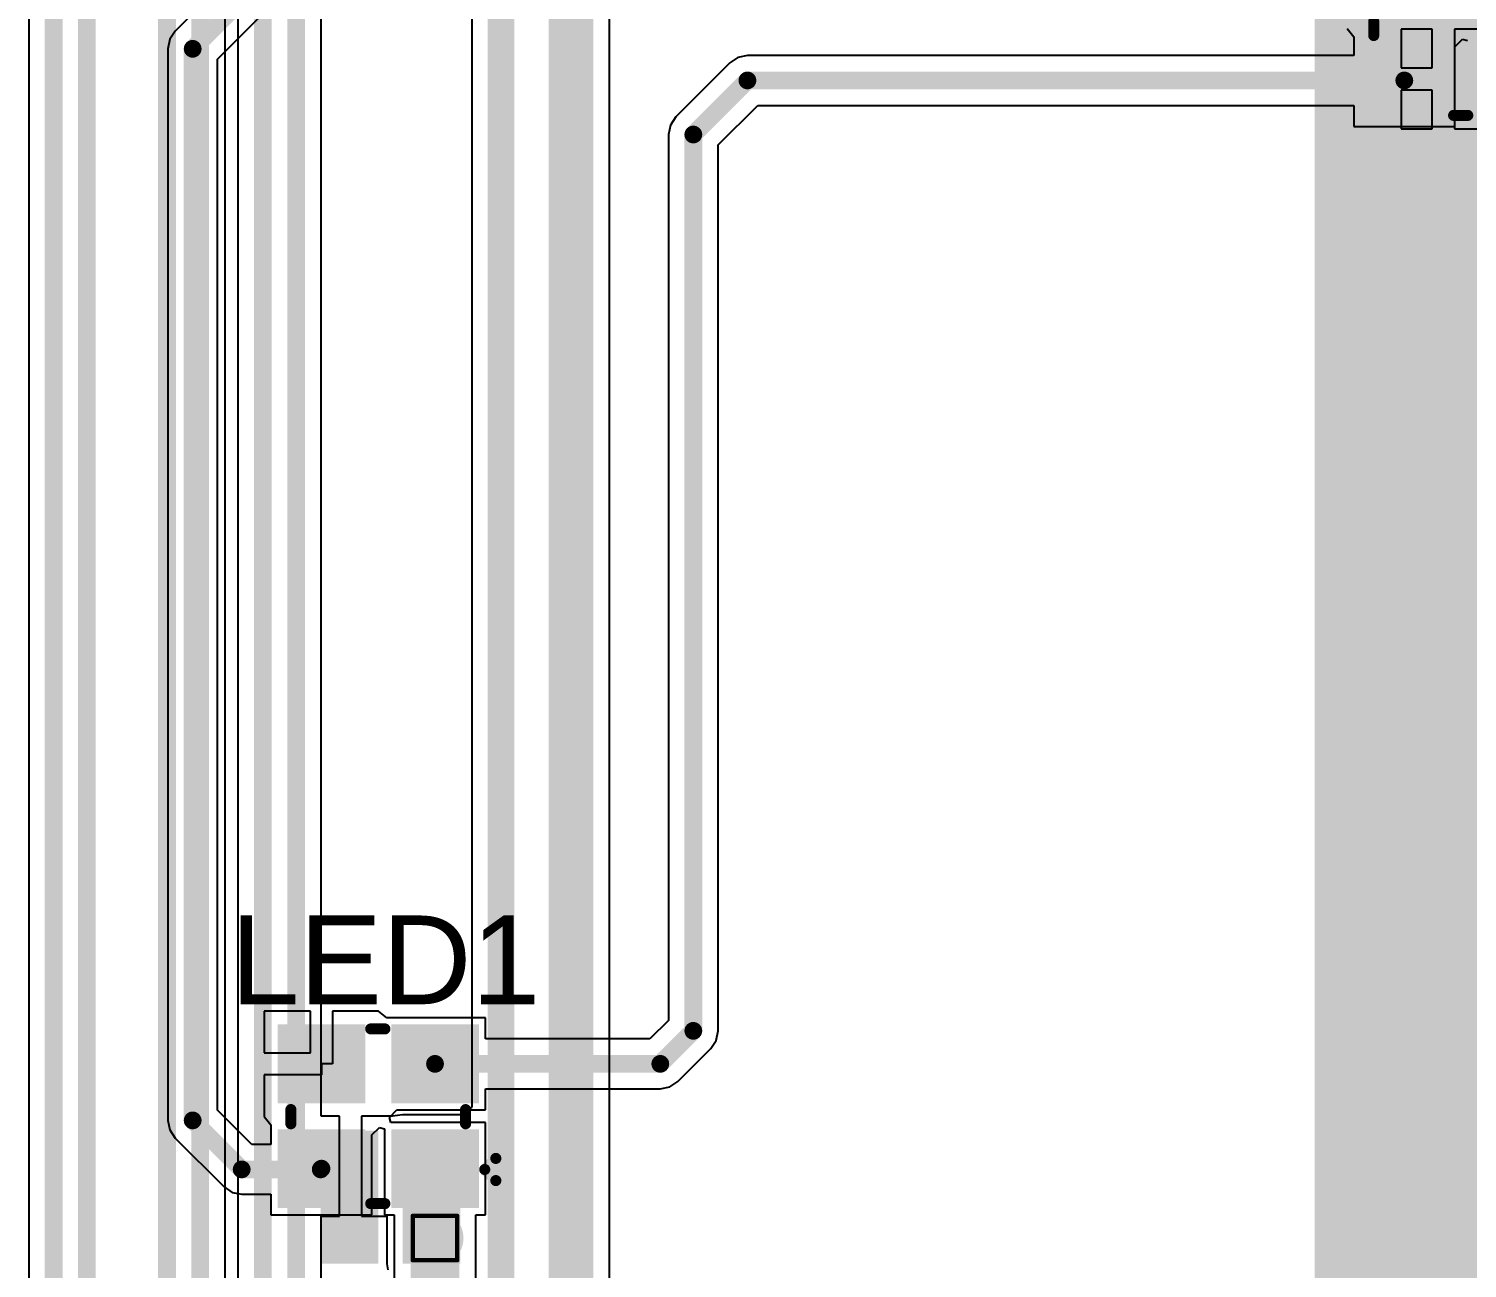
# Model space of a CAD drawing. Header units: millimetres. Extents: x -0.3 to 10.3, y -0.3 to 3.7.
# Drawn here: x 0.471 to 1.119, y 1.07 to 1.629 of the extents above; entities that cross this region are included whole.
import ezdxf

# ---------------------------------------------------------------- set-up
doc = ezdxf.new("R2010")
doc.units = ezdxf.units.MM
doc.header["$MEASUREMENT"] = 0
for name, color, linetype in [('BottomLayer', 5, 'Continuous'), ('BottomPaste', 16, 'Continuous'), ('BottomSolder', 6, 'Continuous'), ('DrillDrawing', 1, 'Continuous'), ('TopLayer', 1, 'Continuous'), ('TopOverlay', 2, 'Continuous'), ('TopPaste', 8, 'Continuous'), ('TopSolder', 216, 'Continuous'), ('ViaHoleLayer', 16, 'Continuous')]:
    doc.layers.add(name, color=color, linetype=linetype)
doc.styles.add('Arial', font='', dxfattribs={"height": 0.2})
doc.styles.get('Arial').set_extended_font_data('Arial')

# ---------------------------------------------------------------- blocks, each defined once
blk = doc.blocks.new('SK6812_EC20_5')
at = {"layer": 'TopLayer'}
for points in [[(-0.04134, 0.0374), (-0.00984, 0.0374), (-0.00984, 0.00984), (-0.04134, 0.00984)], [(0.00984, 0.0374), (0.04134, 0.0374), (0.04134, 0.00984), (0.00984, 0.00984)], [(-0.04134, -0.00984), (-0.00984, -0.00984), (-0.00984, -0.0374), (-0.04134, -0.0374)], [(0.00984, -0.00984), (0.04134, -0.00984), (0.04134, -0.0374), (0.00984, -0.0374)]]:
    blk.add_hatch(color=1, dxfattribs=at).paths.add_polyline_path(points)
at = {"layer": 'TopPaste'}
for points in [[(-0.04134, 0.0374), (-0.00984, 0.0374), (-0.00984, 0.00984), (-0.04134, 0.00984)], [(0.00984, 0.0374), (0.04134, 0.0374), (0.04134, 0.00984), (0.00984, 0.00984)], [(-0.04134, -0.00984), (-0.00984, -0.00984), (-0.00984, -0.0374), (-0.04134, -0.0374)], [(0.00984, -0.00984), (0.04134, -0.00984), (0.04134, -0.0374), (0.00984, -0.0374)]]:
    blk.add_hatch(color=8, dxfattribs=at).paths.add_polyline_path(points)
at = {"layer": 'TopSolder'}
for points in [[(-0.04534, 0.0414), (-0.00584, 0.0414), (-0.00584, 0.00584), (-0.04534, 0.00584)], [(0.00584, 0.0414), (0.04534, 0.0414), (0.04534, 0.00584), (0.00584, 0.00584)], [(-0.04534, -0.00584), (-0.00584, -0.00584), (-0.00584, -0.0414), (-0.04534, -0.0414)], [(0.00584, -0.00584), (0.04534, -0.00584), (0.04534, -0.0414), (0.00584, -0.0414)]]:
    blk.add_hatch(color=216, dxfattribs=at).paths.add_polyline_path(points)
at = {"layer": 'TopOverlay', "const_width": 0.005}
for points in [[(-0.00337, 0.03937), (0.003, 0.03937)], [(-0.03937, -0.00337), (-0.03937, 0.003)], [(0.03937, -0.00337), (0.03937, 0.003)], [(0.048, -0.024), (0.053, -0.019)], [(0.053, -0.029), (0.053, -0.019)], [(0.048, -0.024), (0.053, -0.029)], [(-0.00337, -0.03937), (0.003, -0.03937)]]:
    blk.add_lwpolyline(points, dxfattribs=at)
at = {"layer": 'TopOverlay', "const_width": 0.0025}
for points in [[(-0.00462, 0.03937, 1), (-0.00212, 0.03937, 1)], [(0.00175, 0.03937, 1), (0.00425, 0.03937, 1)], [(-0.04062, 0.003, 1), (-0.03812, 0.003, 1)], [(0.03812, 0.003, 1), (0.04062, 0.003, 1)], [(-0.04062, -0.00337, 1), (-0.03812, -0.00337, 1)], [(0.03812, -0.00337, 1), (0.04062, -0.00337, 1)], [(0.05175, -0.019, 1), (0.05425, -0.019, 1)], [(0.05175, -0.019, 1), (0.05425, -0.019, 1)], [(0.04675, -0.024, 1), (0.04925, -0.024, 1)], [(0.04675, -0.024, 1), (0.04925, -0.024, 1)], [(0.05175, -0.029, 1), (0.05425, -0.029, 1)], [(0.05175, -0.029, 1), (0.05425, -0.029, 1)], [(-0.00462, -0.03937, 1), (-0.00212, -0.03937, 1)], [(0.00175, -0.03937, 1), (0.00425, -0.03937, 1)]]:
    blk.add_lwpolyline(points, format="xyb", close=True, dxfattribs=at)
blk = doc.blocks.new('C___0402_B_9')
at = {"layer": 'BottomLayer'}
for points in [[(-0.0095, 0.0125), (-0.0095, -0.0125), (-0.0275, -0.0125), (-0.0275, 0.0125)], [(0.0275, 0.0125), (0.0275, -0.0125), (0.0095, -0.0125), (0.0095, 0.0125)]]:
    blk.add_hatch(color=5, dxfattribs=at).paths.add_polyline_path(points)
at = {"layer": 'BottomPaste'}
for points in [[(-0.0095, 0.0125), (-0.0095, -0.0125), (-0.0275, -0.0125), (-0.0275, 0.0125)], [(0.0275, 0.0125), (0.0275, -0.0125), (0.0095, -0.0125), (0.0095, 0.0125)]]:
    blk.add_hatch(color=16, dxfattribs=at).paths.add_polyline_path(points)
at = {"layer": 'BottomSolder'}
for points in [[(-0.00714, 0.01486), (-0.00714, -0.01486), (-0.02986, -0.01486), (-0.02986, 0.01486)], [(0.02986, 0.01486), (0.02986, -0.01486), (0.00714, -0.01486), (0.00714, 0.01486)]]:
    blk.add_hatch(color=6, dxfattribs=at).paths.add_polyline_path(points)
blk = doc.blocks.new('SK6812_EC20_24')
at = {"layer": 'TopLayer'}
for points in [[(-0.04134, 0.0374), (-0.00984, 0.0374), (-0.00984, 0.00984), (-0.04134, 0.00984)], [(0.00984, 0.0374), (0.04134, 0.0374), (0.04134, 0.00984), (0.00984, 0.00984)], [(-0.04134, -0.00984), (-0.00984, -0.00984), (-0.00984, -0.0374), (-0.04134, -0.0374)], [(0.00984, -0.00984), (0.04134, -0.00984), (0.04134, -0.0374), (0.00984, -0.0374)]]:
    blk.add_hatch(color=1, dxfattribs=at).paths.add_polyline_path(points)
at = {"layer": 'TopPaste'}
for points in [[(-0.04134, 0.0374), (-0.00984, 0.0374), (-0.00984, 0.00984), (-0.04134, 0.00984)], [(0.00984, 0.0374), (0.04134, 0.0374), (0.04134, 0.00984), (0.00984, 0.00984)], [(-0.04134, -0.00984), (-0.00984, -0.00984), (-0.00984, -0.0374), (-0.04134, -0.0374)], [(0.00984, -0.00984), (0.04134, -0.00984), (0.04134, -0.0374), (0.00984, -0.0374)]]:
    blk.add_hatch(color=8, dxfattribs=at).paths.add_polyline_path(points)
at = {"layer": 'TopSolder'}
for points in [[(-0.04534, 0.0414), (-0.00584, 0.0414), (-0.00584, 0.00584), (-0.04534, 0.00584)], [(0.00584, 0.0414), (0.04534, 0.0414), (0.04534, 0.00584), (0.00584, 0.00584)], [(-0.04534, -0.00584), (-0.00584, -0.00584), (-0.00584, -0.0414), (-0.04534, -0.0414)], [(0.00584, -0.00584), (0.04534, -0.00584), (0.04534, -0.0414), (0.00584, -0.0414)]]:
    blk.add_hatch(color=216, dxfattribs=at).paths.add_polyline_path(points)
at = {"layer": 'TopOverlay', "const_width": 0.005}
for points in [[(-0.00337, 0.03937), (0.003, 0.03937)], [(-0.03937, -0.00337), (-0.03937, 0.003)], [(0.03937, -0.00337), (0.03937, 0.003)], [(0.048, -0.024), (0.053, -0.019)], [(0.053, -0.029), (0.053, -0.019)], [(0.048, -0.024), (0.053, -0.029)], [(-0.00337, -0.03937), (0.003, -0.03937)]]:
    blk.add_lwpolyline(points, dxfattribs=at)
at = {"layer": 'TopOverlay', "const_width": 0.0025}
for points in [[(-0.00462, 0.03937, 1), (-0.00212, 0.03937, 1)], [(0.00175, 0.03937, 1), (0.00425, 0.03937, 1)], [(-0.04062, 0.003, 1), (-0.03812, 0.003, 1)], [(0.03812, 0.003, 1), (0.04062, 0.003, 1)], [(-0.04062, -0.00337, 1), (-0.03812, -0.00337, 1)], [(0.03812, -0.00337, 1), (0.04062, -0.00337, 1)], [(0.05175, -0.019, 1), (0.05425, -0.019, 1)], [(0.05175, -0.019, 1), (0.05425, -0.019, 1)], [(0.04675, -0.024, 1), (0.04925, -0.024, 1)], [(0.04675, -0.024, 1), (0.04925, -0.024, 1)], [(0.05175, -0.029, 1), (0.05425, -0.029, 1)], [(0.05175, -0.029, 1), (0.05425, -0.029, 1)], [(-0.00462, -0.03937, 1), (-0.00212, -0.03937, 1)], [(0.00175, -0.03937, 1), (0.00425, -0.03937, 1)]]:
    blk.add_lwpolyline(points, format="xyb", close=True, dxfattribs=at)
blk = doc.blocks.new('C___0402_B_51')
at = {"layer": 'BottomLayer'}
for points in [[(-0.0095, 0.0125), (-0.0095, -0.0125), (-0.0275, -0.0125), (-0.0275, 0.0125)], [(0.0275, 0.0125), (0.0275, -0.0125), (0.0095, -0.0125), (0.0095, 0.0125)]]:
    blk.add_hatch(color=5, dxfattribs=at).paths.add_polyline_path(points)
at = {"layer": 'BottomPaste'}
for points in [[(-0.0095, 0.0125), (-0.0095, -0.0125), (-0.0275, -0.0125), (-0.0275, 0.0125)], [(0.0275, 0.0125), (0.0275, -0.0125), (0.0095, -0.0125), (0.0095, 0.0125)]]:
    blk.add_hatch(color=16, dxfattribs=at).paths.add_polyline_path(points)
at = {"layer": 'BottomSolder'}
for points in [[(-0.00714, 0.01486), (-0.00714, -0.01486), (-0.02986, -0.01486), (-0.02986, 0.01486)], [(0.02986, 0.01486), (0.02986, -0.01486), (0.00714, -0.01486), (0.00714, 0.01486)]]:
    blk.add_hatch(color=6, dxfattribs=at).paths.add_polyline_path(points)

msp = doc.modelspace()

# ---------------------------------------------------------------- hatches: boundary and pattern name
at = {"layer": 'BottomLayer'}
for points in [[(1.12612, 1.67137), (1.05062, 1.67137), (1.05062, 0.61637), (1.12612, 0.61637)], [(0.60262, 1.07237), (0.62862, 1.07237), (0.62862, 1.13237), (0.60262, 1.13237)], [(0.63962, 1.07237), (0.66562, 1.07237), (0.66562, 1.13237), (0.63962, 1.13237)]]:
    msp.add_hatch(color=5, dxfattribs=at).paths.add_polyline_path(points)
h = msp.add_hatch(color=5, dxfattribs=at)
edge = h.paths.add_edge_path()
edge.add_arc((0.65421, 1.08396), 0.00886, 0, 360)
at = {"layer": 'BottomSolder'}
h = msp.add_hatch(color=6, dxfattribs=at)
edge = h.paths.add_edge_path()
edge.add_arc((0.65421, 1.08396), 0.01286, 0, 360)
at = {"layer": 'TopLayer'}
h = msp.add_hatch(color=1, dxfattribs=at)
edge = h.paths.add_edge_path()
edge.add_arc((0.65421, 1.08396), 0.00886, 0, 360)
at = {"layer": 'TopSolder'}
h = msp.add_hatch(color=216, dxfattribs=at)
edge = h.paths.add_edge_path()
edge.add_arc((0.65421, 1.08396), 0.01286, 0, 360)
at = {"layer": 'ViaHoleLayer'}
h = msp.add_hatch(color=16, dxfattribs=at)
edge = h.paths.add_edge_path()
edge.add_arc((0.65421, 1.08396), 0.00591, 0, 360)

# ---------------------------------------------------------------- linework, layer by layer
at = {"layer": 'BottomLayer'}
for p, q in [((0.47113, 1.86935), (0.47113, -0.26)), ((0.55964, -0.02477), (0.55964, 1.82378)), ((0.5654, 1.75162), (0.5654, -0.02694)), ((0.67075, 1.74721), (0.67075, 1.1432)), ((0.73283, 0.03289), (0.73283, 1.7375)), ((0.60283, 1.13887), (0.60283, 1.7086)), ((1.10362, 1.62887), (1.08962, 1.62887)), ((1.08962, 1.62887), (1.08962, 1.61137)), ((1.10362, 1.61137), (1.10362, 1.62887)), ((1.12586, 1.62887), (1.11362, 1.62887)), ((1.11362, 1.62887), (1.11362, 1.60637)), ((1.08962, 1.61137), (1.10362, 1.61137)), ((1.10362, 1.60137), (1.08962, 1.60137)), ((1.08962, 1.60137), (1.08962, 1.58387)), ((1.10362, 1.58387), (1.10362, 1.60137)), ((1.11362, 1.60637), (1.11362, 1.58387)), ((1.08962, 1.58387), (1.10362, 1.58387)), ((1.11362, 1.58387), (1.12498, 1.58387)), ((0.67049, 1.14274), (0.66575, 1.13948)), ((0.67075, 1.1432), (0.67049, 1.14274)), ((0.61112, 1.13887), (0.60283, 1.13887)), ((0.61112, 1.11637), (0.61112, 1.13887)), ((0.63512, 1.13887), (0.62112, 1.13887)), ((0.62112, 1.13887), (0.62112, 1.11637)), ((0.63962, 1.13951), (0.63512, 1.13887)), ((0.63512, 1.13887), (0.63512, 1.13887)), ((0.63985, 1.13951), (0.63962, 1.13951)), ((0.66562, 1.13951), (0.63985, 1.13951)), ((0.66575, 1.13948), (0.66562, 1.13951)), ((0.61112, 1.09387), (0.61112, 1.11637)), ((0.62112, 1.11637), (0.62112, 1.09387)), ((0.60283, -0.04538), (0.60283, 1.09387)), ((0.60283, 1.09387), (0.61112, 1.09387)), ((0.62112, 1.09387), (0.63248, 1.09387)), ((0.63248, 1.09387), (0.63248, 1.07237)), ((0.63248, 1.07237), (0.63302, 1.06964))]:
    msp.add_line(p, q, dxfattribs=at)
for points, const_width in [([(0.48235, -0.28565), (0.48235, 1.86935)], 0.008), ([(0.53343, -0.03236), (0.53343, 1.84364)], 0.008), ([(0.49735, -0.27336), (0.49735, 1.84335)], 0.008), ([(0.54843, -0.03857), (0.54843, 1.82843)], 0.008), ([(0.57662, -0.03538), (0.57662, 1.75162)], 0.008), ([(0.684, 0.0631), (0.684, 1.74721)], 0.012), ([(0.7155, 0.03289), (0.7155, 1.7375)], 0.02), ([(0.59162, -0.04538), (0.59162, 1.71325)], 0.008)]:
    msp.add_lwpolyline(points, dxfattribs=dict(at, const_width=const_width))
at = {"layer": 'DrillDrawing', "const_width": 0.002}
for points in [[(0.64421, 1.09396), (0.66421, 1.09396)], [(0.64421, 1.07396), (0.64421, 1.09396)], [(0.66421, 1.07396), (0.66421, 1.09396)], [(0.64421, 1.07396), (0.66421, 1.07396)]]:
    msp.add_lwpolyline(points, dxfattribs=at)
at = {"layer": 'DrillDrawing', "const_width": 0.001}
for points in [[(0.64371, 1.09396, 1), (0.64471, 1.09396, 1)], [(0.64371, 1.09396, 1), (0.64471, 1.09396, 1)], [(0.66371, 1.09396, 1), (0.66471, 1.09396, 1)], [(0.66371, 1.09396, 1), (0.66471, 1.09396, 1)], [(0.64371, 1.07396, 1), (0.64471, 1.07396, 1)], [(0.64371, 1.07396, 1), (0.64471, 1.07396, 1)], [(0.66371, 1.07396, 1), (0.66471, 1.07396, 1)], [(0.66371, 1.07396, 1), (0.66471, 1.07396, 1)]]:
    msp.add_lwpolyline(points, format="xyb", close=True, dxfattribs=at)
at = {"layer": 'TopLayer'}
for p, q in [((0.56507, 1.65593), (0.53707, 1.62793)), ((0.55622, 1.61535), (0.57765, 1.63678)), ((0.53707, 1.62793), (0.53464, 1.62429)), ((1.06528, 1.62921), (1.06828, 1.62546)), ((0.53464, 1.62429), (0.53378, 1.62)), ((1.06828, 1.62546), (1.06828, 1.62421)), ((1.06828, 1.62421), (1.06828, 1.61697)), ((1.11377, 1.62096), (1.11721, 1.6243)), ((1.11377, 1.58497), (1.11377, 1.62096)), ((1.11721, 1.6243), (1.11944, 1.62373)), ((0.53378, 1.62), (0.53378, 1.62)), ((0.53378, 1.62), (0.53378, 1.137)), ((0.55622, 1.14165), (0.55622, 1.61535)), ((0.7907, 1.61611), (0.78706, 1.61368)), ((0.795, 1.61697), (0.7907, 1.61611)), ((1.06828, 1.61697), (0.795, 1.61697)), ((0.795, 1.61697), (0.795, 1.61697)), ((0.78706, 1.61368), (0.76269, 1.5893)), ((0.76269, 1.5893), (0.76026, 1.58566)), ((0.78183, 1.57673), (0.79964, 1.59453)), ((0.79964, 1.59453), (1.06828, 1.59453)), ((1.06828, 1.59453), (1.06828, 1.58497)), ((0.76026, 1.58566), (0.7594, 1.58137)), ((1.06828, 1.58497), (1.11377, 1.58497)), ((0.7594, 1.58137), (0.7594, 1.58137)), ((0.7594, 1.58137), (0.7594, 1.18202)), ((0.78183, 1.17737), (0.78183, 1.57673)), ((0.59803, 1.18627), (0.57728, 1.18627)), ((0.57728, 1.18627), (0.57728, 1.16749)), ((0.59803, 1.16749), (0.59803, 1.18627)), ((0.6277, 1.18627), (0.60803, 1.18627)), ((0.60803, 1.18627), (0.60803, 1.16249)), ((0.62877, 1.18627), (0.6277, 1.18627)), ((0.63253, 1.18327), (0.62877, 1.18627)), ((0.67696, 1.18327), (0.63253, 1.18327)), ((0.67696, 1.17371), (0.67696, 1.18327)), ((0.7594, 1.18202), (0.75109, 1.17371)), ((0.75109, 1.17371), (0.67696, 1.17371)), ((0.78098, 1.17308), (0.78183, 1.17737)), ((0.57728, 1.16749), (0.59803, 1.16749)), ((0.76367, 1.15456), (0.77855, 1.16944)), ((0.77855, 1.16944), (0.78098, 1.17308)), ((0.77855, 1.16944), (0.77855, 1.16944)), ((0.60803, 1.16249), (0.60303, 1.16249)), ((0.60303, 1.16249), (0.60303, 1.15749)), ((0.60303, 1.15749), (0.57728, 1.15749)), ((0.57728, 1.15749), (0.57728, 1.13871)), ((0.76003, 1.15213), (0.76367, 1.15456)), ((0.67696, 1.14171), (0.67696, 1.15128)), ((0.67696, 1.15128), (0.75574, 1.15128)), ((0.75574, 1.15128), (0.76003, 1.15213)), ((0.75574, 1.15128), (0.75574, 1.15128)), ((0.57173, 1.12613), (0.55622, 1.14165)), ((0.63369, 1.13828), (0.63703, 1.14171)), ((0.63703, 1.14171), (0.67696, 1.14171)), ((0.53378, 1.137), (0.53378, 1.137)), ((0.53378, 1.137), (0.53464, 1.13271)), ((0.57728, 1.13871), (0.58028, 1.13496)), ((0.58028, 1.13496), (0.58028, 1.13371)), ((0.63426, 1.13605), (0.63369, 1.13828)), ((0.63436, 1.13603), (0.63426, 1.13605)), ((0.63561, 1.13603), (0.63436, 1.13603)), ((0.67696, 1.13603), (0.63561, 1.13603)), ((0.67696, 1.09447), (0.67696, 1.13603)), ((0.53464, 1.13271), (0.53707, 1.12907)), ((0.53707, 1.12907), (0.55915, 1.10699)), ((0.58028, 1.13371), (0.58028, 1.12613)), ((0.62577, 1.13046), (0.62921, 1.1338)), ((0.62577, 1.09447), (0.62577, 1.13046)), ((0.62921, 1.1338), (0.63144, 1.13322)), ((0.63144, 1.13322), (0.63146, 1.13313)), ((0.63146, 1.13313), (0.63146, 1.13188)), ((0.63146, 1.13188), (0.63146, 1.09447)), ((0.58028, 1.12613), (0.57173, 1.12613)), ((0.55915, 1.10699), (0.55915, 1.10699)), ((0.55915, 1.10699), (0.56279, 1.10456)), ((0.56279, 1.10456), (0.56708, 1.1037)), ((0.56708, 1.1037), (0.56708, 1.1037)), ((0.56708, 1.1037), (0.58028, 1.1037)), ((0.58028, 1.1037), (0.58028, 1.09447)), ((0.58028, 1.09447), (0.62577, 1.09447)), ((0.63146, 1.09447), (0.63586, 1.09447)), ((0.63586, 1.09447), (0.63586, 1.08396)), ((0.67256, 1.08396), (0.67256, 1.09447)), ((0.67256, 1.09447), (0.67696, 1.09447)), ((0.63586, 1.08396), (0.63586, 0.77078)), ((0.67256, 0.77838), (0.67256, 1.08396))]:
    msp.add_line(p, q, dxfattribs=at)
for points, const_width in [([(0.545, 1.62), (0.573, 1.648)], 0.008), ([(0.545, 1.137), (0.545, 1.62)], 0.008), ([(0.77062, 1.58137), (0.795, 1.60575)], 0.008), ([(0.795, 1.60575), (1.09103, 1.60575)], 0.008), ([(0.77062, 1.17737), (0.77062, 1.58137)], 0.008), ([(0.75574, 1.16249), (0.77062, 1.17737)], 0.008), ([(0.65421, 1.16249), (0.75574, 1.16249)], 0.008), ([(0.545, 1.137), (0.56708, 1.11492)], 0.008), ([(0.65421, 1.08396), (0.65421, 1.11525)], 0.022), ([(0.56708, 1.11492), (0.6027, 1.11492)], 0.008), ([(0.6027, 1.11492), (0.60303, 1.11525)], 0.008), ([(0.65421, 0.77078), (0.65421, 1.08396)], 0.022)]:
    msp.add_lwpolyline(points, dxfattribs=dict(at, const_width=const_width))
for points, const_width in [([(0.543, 1.62, 1), (0.547, 1.62, 1)], 0.004), ([(0.543, 1.62, 1), (0.547, 1.62, 1)], 0.004), ([(0.793, 1.60575, 1), (0.797, 1.60575, 1)], 0.004), ([(0.793, 1.60575, 1), (0.797, 1.60575, 1)], 0.004), ([(1.08903, 1.60575, 1), (1.09303, 1.60575, 1)], 0.004), ([(0.76862, 1.58137, 1), (0.77262, 1.58137, 1)], 0.004), ([(0.76862, 1.58137, 1), (0.77262, 1.58137, 1)], 0.004), ([(0.76862, 1.17737, 1), (0.77262, 1.17737, 1)], 0.004), ([(0.76862, 1.17737, 1), (0.77262, 1.17737, 1)], 0.004), ([(0.65221, 1.16249, 1), (0.65621, 1.16249, 1)], 0.004), ([(0.75374, 1.16249, 1), (0.75774, 1.16249, 1)], 0.004), ([(0.75374, 1.16249, 1), (0.75774, 1.16249, 1)], 0.004), ([(0.543, 1.137, 1), (0.547, 1.137, 1)], 0.004), ([(0.543, 1.137, 1), (0.547, 1.137, 1)], 0.004), ([(0.64871, 1.11525, 1), (0.65971, 1.11525, 1)], 0.011), ([(0.56508, 1.11492, 1), (0.56908, 1.11492, 1)], 0.004), ([(0.56508, 1.11492, 1), (0.56908, 1.11492, 1)], 0.004), ([(0.6007, 1.11492, 1), (0.6047, 1.11492, 1)], 0.004), ([(0.6007, 1.11492, 1), (0.6047, 1.11492, 1)], 0.004), ([(0.60103, 1.11525, 1), (0.60503, 1.11525, 1)], 0.004), ([(0.64871, 1.08396, 1), (0.65971, 1.08396, 1)], 0.011), ([(0.64871, 1.08396, 1), (0.65971, 1.08396, 1)], 0.011)]:
    msp.add_lwpolyline(points, format="xyb", close=True, dxfattribs=dict(at, const_width=const_width))

# ---------------------------------------------------------------- block references
for name, p in [('SK6812_EC20_5', (1.11662, 1.62937)), ('SK6812_EC20_24', (0.62862, 1.13887))]:
    msp.add_blockref(name, p)
at = {"rotation": 180}
for name, p in [('C___0402_B_9', (1.12712, 1.60637)), ('C___0402_B_51', (0.63462, 1.11637))]:
    msp.add_blockref(name, p, dxfattribs=at)

# ---------------------------------------------------------------- texts
at = {"layer": 'TopOverlay', "style": 'Arial'}
msp.add_text('LED1', height=0.04, dxfattribs=at).set_placement((0.56197, 1.18938))

doc.saveas('drawing.dxf')
